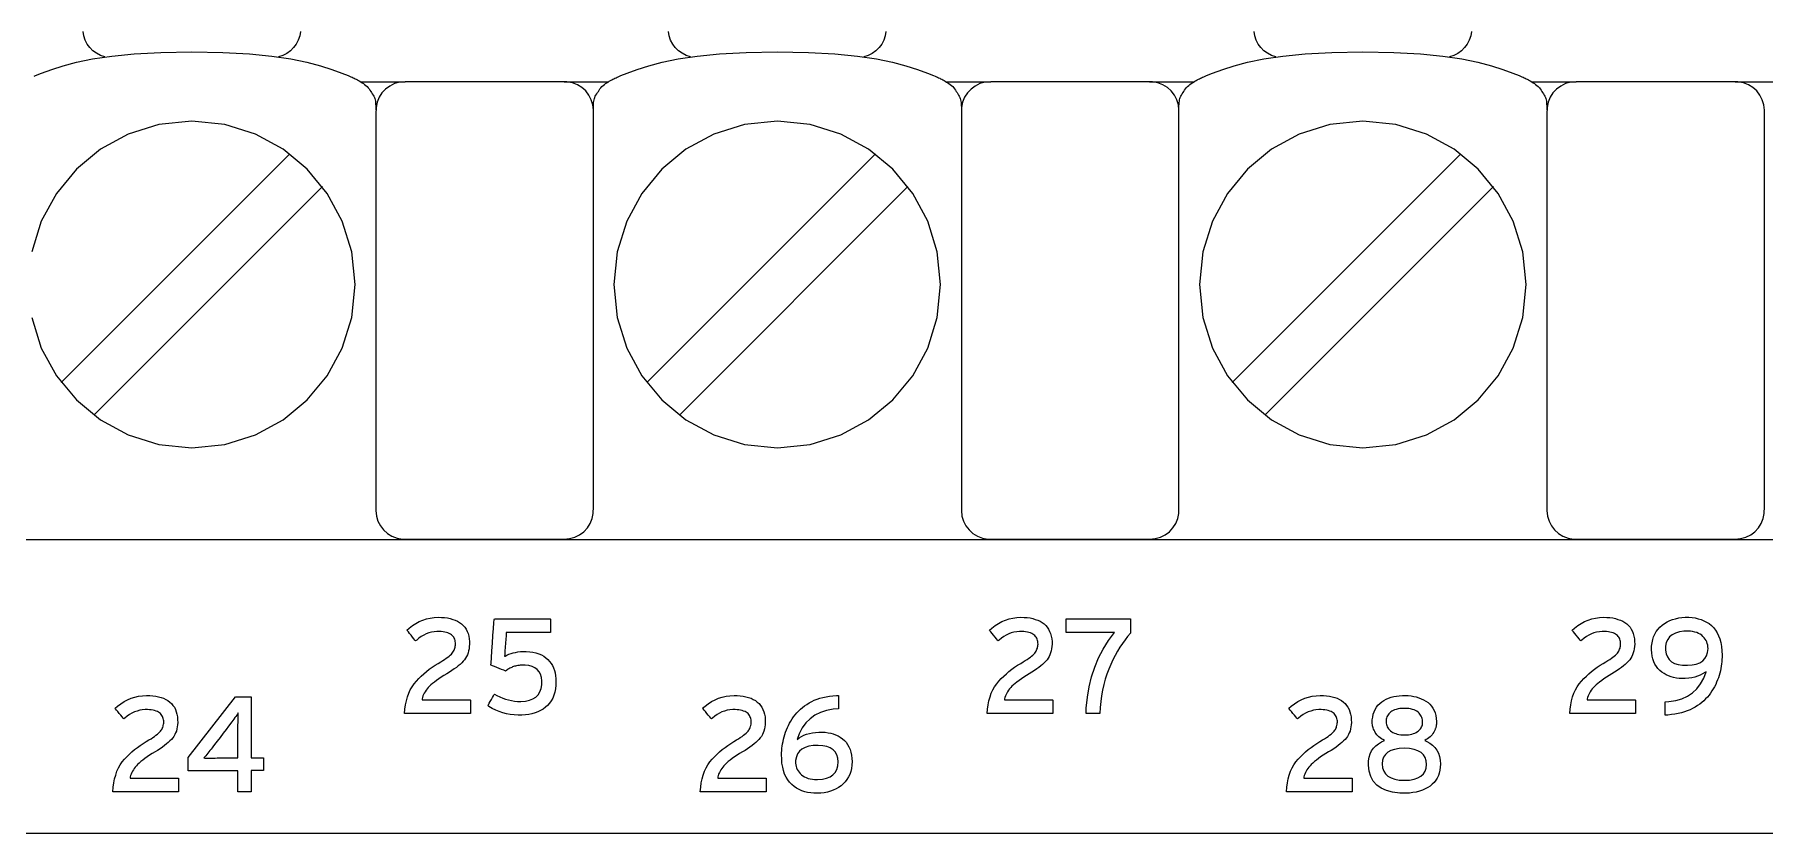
# Model space of a CAD drawing. Extents: x 1 to 47.7, y 0.2 to 35.
# Drawn here: x 34.31 to 36.083, y 13.33 to 14.148 of the extents above; entities that cross this region are included whole.
import ezdxf

# ---------------------------------------------------------------- set-up
doc = ezdxf.new("R2010")
doc.units = 0
doc.header["$MEASUREMENT"] = 0
doc.layers.add('8_0_____DWG', color=7, linetype='CONTINUOUS')

msp = doc.modelspace()

# ---------------------------------------------------------------- linework, layer by layer
at = {"layer": '8_0_____DWG'}
for points in [[(34.3819, 14.1254), (34.3775, 14.1269), (34.3734, 14.1291), (34.3697, 14.1317), (34.3665, 14.1349), (34.3638, 14.1386), (34.3617, 14.1426), (34.3603, 14.147), (34.3596, 14.1516)], [(34.5823, 14.1516), (34.5816, 14.1469), (34.5801, 14.1426), (34.578, 14.1385), (34.5753, 14.1349), (34.572, 14.1317), (34.5683, 14.129), (34.5642, 14.1269), (34.5597, 14.1254)], [(34.9819, 14.1254), (34.9775, 14.1269), (34.9734, 14.1291), (34.9697, 14.1317), (34.9665, 14.1349), (34.9638, 14.1386), (34.9617, 14.1426), (34.9603, 14.147), (34.9596, 14.1516)], [(35.1823, 14.1516), (35.1816, 14.1469), (35.1801, 14.1426), (35.178, 14.1385), (35.1753, 14.1349), (35.1721, 14.1317), (35.1683, 14.129), (35.1642, 14.1269), (35.1597, 14.1254)], [(35.5819, 14.1254), (35.5775, 14.1269), (35.5734, 14.1291), (35.5697, 14.1317), (35.5665, 14.1349), (35.5638, 14.1386), (35.5618, 14.1426), (35.5603, 14.147), (35.5596, 14.1516)], [(35.7823, 14.1516), (35.7816, 14.1469), (35.7801, 14.1426), (35.778, 14.1385), (35.7753, 14.1349), (35.7721, 14.1317), (35.7683, 14.129), (35.7642, 14.1269), (35.7597, 14.1254)], [(34.3093, 14.1057), (34.3108, 14.1063), (34.3171, 14.1088), (34.3274, 14.1126), (34.3392, 14.1164), (34.353, 14.1201), (34.3694, 14.1234), (34.3889, 14.1263), (34.4119, 14.1286), (34.4391, 14.13), (34.471, 14.1306), (34.5029, 14.13), (34.5301, 14.1286), (34.5531, 14.1263), (34.5726, 14.1234), (34.589, 14.1201), (34.6028, 14.1164), (34.6146, 14.1126), (34.6248, 14.1088), (34.6312, 14.1063), (34.6327, 14.1057), (34.634, 14.1051), (34.6352, 14.1046), (34.6363, 14.1041), (34.6374, 14.1036), (34.6384, 14.103), (34.6395, 14.1025), (34.6407, 14.1019), (34.6419, 14.1012), (34.6431, 14.1005), (34.6444, 14.0997), (34.6456, 14.0989), (34.6468, 14.0981), (34.6481, 14.0971), (34.6494, 14.0961), (34.6507, 14.0951), (34.6519, 14.0939), (34.6527, 14.0927), (34.6535, 14.0914), (34.6544, 14.0901), (34.6552, 14.0889), (34.656, 14.0876), (34.6568, 14.0863), (34.6575, 14.0851), (34.6581, 14.0838), (34.6585, 14.0827), (34.6588, 14.0815), (34.6591, 14.0801), (34.6593, 14.0786), (34.6594, 14.077), (34.6595, 14.0754), (34.6596, 14.0738), (34.6597, 14.0723), (34.6597, 14.0708)], [(34.8825, 14.0708), (34.8825, 14.0723), (34.8826, 14.0738), (34.8826, 14.0754), (34.8827, 14.077), (34.8828, 14.0786), (34.883, 14.0801), (34.8832, 14.0815), (34.8835, 14.0827), (34.8839, 14.0838), (34.8845, 14.0851), (34.8852, 14.0863), (34.886, 14.0876), (34.8868, 14.0889), (34.8876, 14.0901), (34.8884, 14.0914), (34.8893, 14.0927), (34.8901, 14.0939), (34.8913, 14.0951), (34.8926, 14.0961), (34.8939, 14.0971), (34.8951, 14.0981), (34.8964, 14.0989), (34.8976, 14.0997), (34.8988, 14.1005), (34.9001, 14.1012), (34.9013, 14.1019), (34.9025, 14.1025), (34.9036, 14.103), (34.9046, 14.1036), (34.9057, 14.1041), (34.9068, 14.1046), (34.908, 14.1051), (34.9093, 14.1057), (34.9108, 14.1063), (34.9171, 14.1088), (34.9274, 14.1126), (34.9392, 14.1164), (34.953, 14.1201), (34.9694, 14.1234), (34.9889, 14.1263), (35.0119, 14.1286), (35.0391, 14.13), (35.071, 14.1306), (35.1029, 14.13), (35.1301, 14.1286), (35.1531, 14.1263), (35.1726, 14.1234), (35.189, 14.1201), (35.2028, 14.1164), (35.2146, 14.1126), (35.2248, 14.1088), (35.2312, 14.1063), (35.2327, 14.1057), (35.234, 14.1051), (35.2352, 14.1046), (35.2363, 14.1041), (35.2374, 14.1036), (35.2384, 14.103), (35.2395, 14.1025), (35.2407, 14.1019), (35.2419, 14.1012), (35.2431, 14.1005), (35.2444, 14.0997), (35.2456, 14.0989), (35.2468, 14.0981), (35.2481, 14.0971), (35.2494, 14.0961), (35.2507, 14.0951), (35.2519, 14.0939), (35.2527, 14.0927), (35.2535, 14.0914), (35.2544, 14.0901), (35.2552, 14.0889), (35.256, 14.0876), (35.2568, 14.0863), (35.2575, 14.0851), (35.2581, 14.0838), (35.2585, 14.0827), (35.2588, 14.0815), (35.2591, 14.0801), (35.2593, 14.0786), (35.2594, 14.077), (35.2595, 14.0754), (35.2596, 14.0738), (35.2597, 14.0723), (35.2597, 14.0708)], [(35.4825, 14.0708), (35.4825, 14.0723), (35.4826, 14.0738), (35.4826, 14.0754), (35.4827, 14.077), (35.4828, 14.0786), (35.483, 14.0801), (35.4832, 14.0815), (35.4835, 14.0827), (35.4839, 14.0838), (35.4845, 14.0851), (35.4852, 14.0863), (35.486, 14.0876), (35.4868, 14.0889), (35.4876, 14.0901), (35.4884, 14.0914), (35.4893, 14.0927), (35.4901, 14.0939), (35.4913, 14.0951), (35.4926, 14.0961), (35.4939, 14.0971), (35.4951, 14.0981), (35.4964, 14.0989), (35.4976, 14.0997), (35.4988, 14.1005), (35.5001, 14.1012), (35.5013, 14.1019), (35.5025, 14.1025), (35.5036, 14.103), (35.5046, 14.1036), (35.5057, 14.1041), (35.5068, 14.1046), (35.508, 14.1051), (35.5093, 14.1057), (35.5108, 14.1063), (35.5171, 14.1088), (35.5274, 14.1126), (35.5392, 14.1164), (35.553, 14.1201), (35.5694, 14.1234), (35.5889, 14.1263), (35.6119, 14.1286), (35.6391, 14.13), (35.671, 14.1306), (35.7029, 14.13), (35.7301, 14.1286), (35.7531, 14.1263), (35.7726, 14.1234), (35.789, 14.1201), (35.8028, 14.1164), (35.8146, 14.1126), (35.8248, 14.1088), (35.8312, 14.1063), (35.8327, 14.1057), (35.834, 14.1051), (35.8352, 14.1046), (35.8363, 14.1041), (35.8374, 14.1036), (35.8384, 14.103), (35.8395, 14.1025), (35.8407, 14.1019), (35.8419, 14.1012), (35.8431, 14.1005), (35.8444, 14.0997), (35.8456, 14.0989), (35.8469, 14.0981), (35.8481, 14.0971), (35.8494, 14.0961), (35.8507, 14.0951), (35.8519, 14.0939), (35.8527, 14.0927), (35.8536, 14.0914), (35.8544, 14.0901), (35.8552, 14.0889), (35.856, 14.0876), (35.8568, 14.0863), (35.8575, 14.0851), (35.8581, 14.0838), (35.8585, 14.0827), (35.8588, 14.0815), (35.8591, 14.0801), (35.8593, 14.0786), (35.8594, 14.077), (35.8595, 14.0754), (35.8596, 14.0738), (35.8597, 14.0723), (35.8597, 14.0708)], [(34.6441, 14.1), (34.6897, 14.1)], [(34.8525, 14.1), (34.8981, 14.1)], [(35.2441, 14.1), (35.2897, 14.1)], [(35.4525, 14.1), (35.4981, 14.1)], [(35.8441, 14.1), (35.8897, 14.1)], [(36.0525, 14.1), (36.0981, 14.1)], [(34.307, 13.8584), (34.3168, 13.827), (34.3322, 13.7986), (34.3527, 13.7739), (34.3774, 13.7535), (34.4059, 13.7381), (34.4373, 13.7284), (34.4711, 13.725), (34.5048, 13.7284), (34.5362, 13.7381), (34.5646, 13.7535), (34.5893, 13.7739), (34.6098, 13.7986), (34.6252, 13.827), (34.6349, 13.8584), (34.6383, 13.8921), (34.6349, 13.9258), (34.6252, 13.9572), (34.6098, 13.9856), (34.5893, 14.0104), (34.5646, 14.0309), (34.5362, 14.0463), (34.5048, 14.0561), (34.4711, 14.0595), (34.4373, 14.0561), (34.4059, 14.0463), (34.3774, 14.0309), (34.3527, 14.0104), (34.3322, 13.9856), (34.3168, 13.9572), (34.307, 13.9258)], [(34.3372, 13.7918), (34.5715, 14.0261)], [(34.9372, 13.7918), (35.1715, 14.0261)], [(35.5372, 13.7918), (35.7715, 14.0261)], [(34.3706, 13.7584), (34.6049, 13.9927)], [(34.9706, 13.7584), (35.2049, 13.9927)], [(35.5706, 13.7584), (35.8049, 13.9927)], [(34.2007, 13.6311), (34.4885, 13.6311), (34.7798, 13.6311), (35.0711, 13.6311), (35.3589, 13.6311), (35.5003, 13.6311), (35.6395, 13.6311), (35.776, 13.6311), (35.9094, 13.6311), (36.0393, 13.6311), (36.1651, 13.6311)], [(34.5319, 13.3943), (34.5319, 13.3724), (34.5182, 13.3724), (34.5182, 13.3938), (34.4673, 13.3938), (34.4673, 13.4077), (34.5158, 13.4696), (34.5319, 13.4696), (34.5319, 13.4071), (34.5444, 13.4071), (34.5444, 13.3943), (34.5319, 13.3943)], [(36.1508, 13.3298), (36.0627, 13.3298), (35.9724, 13.3298), (35.8798, 13.3298), (35.785, 13.3298), (35.6881, 13.3298), (35.5892, 13.3298), (35.4883, 13.3298), (35.3855, 13.3298), (35.2808, 13.3298), (35.1744, 13.3298), (35.0662, 13.3298), (34.9564, 13.3298), (34.845, 13.3298), (34.732, 13.3298), (34.6176, 13.3298), (34.5018, 13.3298), (34.3847, 13.3298), (34.2662, 13.3298)]]:
    msp.add_lwpolyline(points, dxfattribs=at)
for points in [[(34.8825, 14.0708), (34.882, 14.0763), (34.8804, 14.0815), (34.878, 14.0863), (34.8747, 14.0905), (34.8707, 14.0941), (34.8661, 14.0969), (34.861, 14.0989), (34.8554, 14.0999), (34.8509, 14.1), (34.8391, 14.1), (34.8186, 14.1), (34.7924, 14.1), (34.7639, 14.1), (34.7362, 14.1), (34.7125, 14.1), (34.6959, 14.1), (34.6897, 14.1), (34.684, 14.0995), (34.6786, 14.098), (34.6738, 14.0956), (34.6694, 14.0924), (34.6658, 14.0885), (34.6629, 14.084), (34.6609, 14.079), (34.6598, 14.0736), (34.6597, 14.0667), (34.6597, 14.037), (34.6597, 13.9852), (34.6597, 13.9194), (34.6597, 13.8476), (34.6597, 13.7778), (34.6597, 13.718), (34.6597, 13.6762), (34.6597, 13.6605), (34.6602, 13.6549), (34.6618, 13.6497), (34.6642, 13.645), (34.6675, 13.6408), (34.6715, 13.6372), (34.6761, 13.6344), (34.6813, 13.6324), (34.6868, 13.6314), (34.6913, 13.6313), (34.7031, 13.6313), (34.7237, 13.6313), (34.7498, 13.6313), (34.7783, 13.6313), (34.806, 13.6313), (34.8297, 13.6313), (34.8463, 13.6313), (34.8525, 13.6313), (34.8582, 13.6318), (34.8636, 13.6333), (34.8684, 13.6357), (34.8728, 13.6389), (34.8764, 13.6428), (34.8793, 13.6473), (34.8813, 13.6523), (34.8824, 13.6577), (34.8825, 13.6646), (34.8825, 13.6943), (34.8825, 13.7461), (34.8825, 13.8119), (34.8825, 13.8837), (34.8825, 13.9535), (34.8825, 14.0133), (34.8825, 14.0551)], [(35.4825, 14.0708), (35.482, 14.0763), (35.4804, 14.0815), (35.478, 14.0863), (35.4747, 14.0905), (35.4707, 14.0941), (35.4661, 14.0969), (35.461, 14.0989), (35.4554, 14.0999), (35.4509, 14.1), (35.4391, 14.1), (35.4186, 14.1), (35.3924, 14.1), (35.3639, 14.1), (35.3362, 14.1), (35.3125, 14.1), (35.2959, 14.1), (35.2897, 14.1), (35.284, 14.0995), (35.2786, 14.098), (35.2738, 14.0956), (35.2695, 14.0924), (35.2658, 14.0885), (35.2629, 14.084), (35.2609, 14.079), (35.2598, 14.0736), (35.2597, 14.0667), (35.2597, 14.037), (35.2597, 13.9852), (35.2597, 13.9194), (35.2597, 13.8476), (35.2597, 13.7778), (35.2597, 13.718), (35.2597, 13.6762), (35.2597, 13.6605), (35.2602, 13.6549), (35.2618, 13.6497), (35.2642, 13.645), (35.2675, 13.6408), (35.2715, 13.6372), (35.2761, 13.6344), (35.2813, 13.6324), (35.2868, 13.6314), (35.2913, 13.6313), (35.3031, 13.6313), (35.3237, 13.6313), (35.3498, 13.6313), (35.3783, 13.6313), (35.406, 13.6313), (35.4297, 13.6313), (35.4463, 13.6313), (35.4525, 13.6313), (35.4582, 13.6318), (35.4636, 13.6333), (35.4685, 13.6357), (35.4728, 13.6389), (35.4764, 13.6428), (35.4793, 13.6473), (35.4813, 13.6523), (35.4824, 13.6577), (35.4825, 13.6646), (35.4825, 13.6943), (35.4825, 13.7461), (35.4825, 13.8119), (35.4825, 13.8837), (35.4825, 13.9535), (35.4825, 14.0133), (35.4825, 14.0551)], [(36.0825, 14.0708), (36.082, 14.0763), (36.0804, 14.0815), (36.078, 14.0863), (36.0747, 14.0905), (36.0707, 14.0941), (36.0661, 14.0969), (36.061, 14.0989), (36.0554, 14.0999), (36.0509, 14.1), (36.0391, 14.1), (36.0186, 14.1), (35.9924, 14.1), (35.9639, 14.1), (35.9362, 14.1), (35.9125, 14.1), (35.8959, 14.1), (35.8897, 14.1), (35.884, 14.0995), (35.8786, 14.098), (35.8738, 14.0956), (35.8695, 14.0924), (35.8658, 14.0885), (35.8629, 14.084), (35.8609, 14.079), (35.8598, 14.0736), (35.8597, 14.0667), (35.8597, 14.037), (35.8597, 13.9852), (35.8597, 13.9194), (35.8597, 13.8476), (35.8597, 13.7778), (35.8597, 13.718), (35.8597, 13.6762), (35.8597, 13.6605), (35.8602, 13.6549), (35.8618, 13.6497), (35.8643, 13.645), (35.8675, 13.6408), (35.8715, 13.6372), (35.8761, 13.6344), (35.8813, 13.6324), (35.8868, 13.6314), (35.8913, 13.6313), (35.9031, 13.6313), (35.9237, 13.6313), (35.9498, 13.6313), (35.9783, 13.6313), (36.006, 13.6313), (36.0297, 13.6313), (36.0463, 13.6313), (36.0525, 13.6313), (36.0582, 13.6318), (36.0636, 13.6333), (36.0685, 13.6357), (36.0728, 13.6389), (36.0764, 13.6428), (36.0793, 13.6473), (36.0813, 13.6523), (36.0824, 13.6577), (36.0825, 13.6646), (36.0825, 13.6943), (36.0825, 13.7461), (36.0825, 13.8119), (36.0825, 13.8837), (36.0825, 13.9535), (36.0825, 14.0133), (36.0825, 14.0551)], [(34.9036, 13.8921), (34.907, 13.8584), (34.9168, 13.827), (34.9322, 13.7986), (34.9527, 13.7739), (34.9774, 13.7535), (35.0059, 13.7381), (35.0373, 13.7284), (35.0711, 13.725), (35.1048, 13.7284), (35.1362, 13.7381), (35.1646, 13.7535), (35.1893, 13.7739), (35.2098, 13.7986), (35.2252, 13.827), (35.2349, 13.8584), (35.2383, 13.8921), (35.2349, 13.9258), (35.2252, 13.9572), (35.2098, 13.9856), (35.1893, 14.0104), (35.1646, 14.0309), (35.1362, 14.0463), (35.1048, 14.0561), (35.0711, 14.0595), (35.0373, 14.0561), (35.0059, 14.0463), (34.9774, 14.0309), (34.9527, 14.0104), (34.9322, 13.9856), (34.9168, 13.9572), (34.907, 13.9258)], [(35.5036, 13.8921), (35.507, 13.8584), (35.5168, 13.827), (35.5322, 13.7986), (35.5527, 13.7739), (35.5774, 13.7535), (35.6059, 13.7381), (35.6373, 13.7284), (35.6711, 13.725), (35.7048, 13.7284), (35.7362, 13.7381), (35.7646, 13.7535), (35.7893, 13.7739), (35.8098, 13.7986), (35.8252, 13.827), (35.8349, 13.8584), (35.8383, 13.8921), (35.8349, 13.9258), (35.8252, 13.9572), (35.8098, 13.9856), (35.7893, 14.0104), (35.7646, 14.0309), (35.7362, 14.0463), (35.7048, 14.0561), (35.6711, 14.0595), (35.6373, 14.0561), (35.6059, 14.0463), (35.5774, 14.0309), (35.5527, 14.0104), (35.5322, 13.9856), (35.5168, 13.9572), (35.507, 13.9258)], [(34.689, 13.4525), (34.6894, 13.4571), (34.69, 13.4615), (34.6909, 13.4657), (34.692, 13.4697), (34.6934, 13.4734), (34.6949, 13.4769), (34.6968, 13.4801), (34.6988, 13.4831), (34.7011, 13.4858), (34.7035, 13.4884), (34.7061, 13.4909), (34.7087, 13.4933), (34.7115, 13.4957), (34.7143, 13.4979), (34.7172, 13.5), (34.7203, 13.502), (34.7234, 13.504), (34.7262, 13.5056), (34.7282, 13.5068), (34.7301, 13.5081), (34.7318, 13.5092), (34.7333, 13.5104), (34.7347, 13.5115), (34.7359, 13.5125), (34.737, 13.5136), (34.7379, 13.5145), (34.7386, 13.5155), (34.7392, 13.5165), (34.7397, 13.5175), (34.7402, 13.5185), (34.7405, 13.5195), (34.7408, 13.5206), (34.741, 13.5216), (34.7412, 13.5227), (34.7412, 13.5238), (34.7412, 13.5251), (34.741, 13.5264), (34.7408, 13.5276), (34.7404, 13.5287), (34.74, 13.5298), (34.7394, 13.5308), (34.7387, 13.5317), (34.7379, 13.5325), (34.737, 13.5333), (34.736, 13.5341), (34.7348, 13.5347), (34.7334, 13.5353), (34.732, 13.5357), (34.7303, 13.5361), (34.7286, 13.5364), (34.7267, 13.5366), (34.7246, 13.5367), (34.7222, 13.5367), (34.7194, 13.5364), (34.7166, 13.5359), (34.7139, 13.5352), (34.7113, 13.5342), (34.7087, 13.533), (34.7062, 13.5315), (34.7038, 13.5298), (34.7015, 13.5279), (34.7003, 13.5271), (34.6997, 13.5279), (34.6986, 13.5293), (34.6972, 13.531), (34.6957, 13.5328), (34.6942, 13.5347), (34.6929, 13.5363), (34.6919, 13.5375), (34.6915, 13.538), (34.6939, 13.5402), (34.6972, 13.5428), (34.7006, 13.5449), (34.7041, 13.5468), (34.7078, 13.5483), (34.7115, 13.5495), (34.7154, 13.5504), (34.7195, 13.551), (34.7236, 13.5512), (34.7269, 13.5511), (34.7301, 13.5509), (34.733, 13.5505), (34.7359, 13.5499), (34.7385, 13.5491), (34.741, 13.5482), (34.7433, 13.5471), (34.7454, 13.5459), (34.7474, 13.5445), (34.7492, 13.5428), (34.7507, 13.541), (34.7521, 13.539), (34.7532, 13.5368), (34.7541, 13.5345), (34.7548, 13.532), (34.7553, 13.5292), (34.7555, 13.5264), (34.7556, 13.5236), (34.7554, 13.5212), (34.7552, 13.5189), (34.7547, 13.5168), (34.7542, 13.5147), (34.7535, 13.5128), (34.7526, 13.511), (34.7516, 13.5093), (34.7505, 13.5077), (34.7492, 13.5061), (34.7476, 13.5046), (34.746, 13.503), (34.7441, 13.5015), (34.7421, 13.4999), (34.7399, 13.4983), (34.7375, 13.4966), (34.735, 13.495), (34.7323, 13.4933), (34.7294, 13.4915), (34.7266, 13.4898), (34.7241, 13.4881), (34.7218, 13.4865), (34.7197, 13.4849), (34.7178, 13.4834), (34.7161, 13.4819), (34.7145, 13.4805), (34.7132, 13.4792), (34.7121, 13.4778), (34.711, 13.4764), (34.7101, 13.475), (34.7092, 13.4736), (34.7085, 13.4721), (34.7079, 13.4706), (34.7073, 13.4691), (34.7069, 13.4676), (34.7069, 13.4666), (34.7098, 13.4666), (34.7154, 13.4666), (34.7228, 13.4666), (34.7311, 13.4666), (34.7395, 13.4666), (34.7471, 13.4666), (34.7529, 13.4666), (34.7562, 13.4666), (34.7565, 13.4664), (34.7565, 13.4654), (34.7565, 13.4637), (34.7565, 13.4615), (34.7565, 13.4591), (34.7565, 13.4568), (34.7565, 13.4547), (34.7565, 13.4532), (34.7565, 13.4525), (34.755, 13.4525), (34.7493, 13.4525), (34.7405, 13.4525), (34.7298, 13.4525), (34.7183, 13.4525), (34.7073, 13.4525), (34.6979, 13.4525), (34.6914, 13.4525)], [(34.8442, 13.4855), (34.8441, 13.4816), (34.8436, 13.4779), (34.843, 13.4745), (34.842, 13.4713), (34.8408, 13.4684), (34.8393, 13.4657), (34.8376, 13.4632), (34.8356, 13.4609), (34.8334, 13.459), (34.831, 13.4572), (34.8284, 13.4556), (34.8256, 13.4543), (34.8227, 13.4532), (34.8195, 13.4523), (34.8163, 13.4516), (34.8128, 13.4512), (34.8092, 13.4509), (34.8053, 13.4509), (34.8013, 13.4512), (34.7974, 13.4517), (34.7936, 13.4524), (34.7898, 13.4534), (34.7861, 13.4546), (34.7825, 13.4561), (34.7789, 13.4578), (34.7754, 13.4598), (34.7744, 13.4607), (34.7749, 13.4616), (34.7758, 13.4632), (34.7769, 13.4651), (34.778, 13.4671), (34.7792, 13.4691), (34.7801, 13.4708), (34.7808, 13.472), (34.7811, 13.4725), (34.7837, 13.4711), (34.7867, 13.4697), (34.7896, 13.4685), (34.7926, 13.4674), (34.7956, 13.4666), (34.7987, 13.4659), (34.8017, 13.4654), (34.8048, 13.4651), (34.8081, 13.465), (34.8128, 13.4654), (34.8169, 13.4663), (34.8205, 13.4676), (34.8235, 13.4695), (34.8259, 13.4718), (34.8277, 13.4747), (34.829, 13.4781), (34.8297, 13.4819), (34.8298, 13.4861), (34.8293, 13.4897), (34.8284, 13.4928), (34.8269, 13.4955), (34.825, 13.4977), (34.8226, 13.4995), (34.8198, 13.5008), (34.8164, 13.5017), (34.8126, 13.5021), (34.81, 13.5022), (34.8087, 13.5021), (34.8075, 13.5021), (34.8063, 13.5019), (34.8051, 13.5018), (34.8039, 13.5016), (34.8028, 13.5013), (34.8018, 13.5011), (34.8007, 13.5008), (34.7997, 13.5004), (34.7988, 13.4999), (34.7978, 13.4995), (34.7969, 13.499), (34.796, 13.4985), (34.7951, 13.4979), (34.7942, 13.4973), (34.7934, 13.4967), (34.7925, 13.4961), (34.792, 13.4963), (34.7906, 13.4969), (34.7885, 13.4977), (34.786, 13.4987), (34.7835, 13.4998), (34.7811, 13.5007), (34.7791, 13.5015), (34.7778, 13.502), (34.7775, 13.5023), (34.7777, 13.5047), (34.778, 13.5098), (34.7785, 13.5167), (34.779, 13.5246), (34.7796, 13.5326), (34.7801, 13.5399), (34.7805, 13.5457), (34.7807, 13.5491), (34.7812, 13.5496), (34.7849, 13.5496), (34.7917, 13.5496), (34.8005, 13.5496), (34.8102, 13.5496), (34.8199, 13.5496), (34.8285, 13.5496), (34.835, 13.5496), (34.8383, 13.5496), (34.8386, 13.5494), (34.8386, 13.5483), (34.8386, 13.5466), (34.8386, 13.5444), (34.8386, 13.5421), (34.8386, 13.5398), (34.8386, 13.5378), (34.8386, 13.5364), (34.8386, 13.5358), (34.8373, 13.5358), (34.8332, 13.5358), (34.8271, 13.5358), (34.8198, 13.5358), (34.8121, 13.5358), (34.8048, 13.5358), (34.7987, 13.5358), (34.7946, 13.5358), (34.7933, 13.5358), (34.7933, 13.5347), (34.7931, 13.5322), (34.7928, 13.5287), (34.7925, 13.5246), (34.7922, 13.5205), (34.7919, 13.5166), (34.7917, 13.5135), (34.7915, 13.5115), (34.7921, 13.5115), (34.794, 13.5125), (34.796, 13.5134), (34.7981, 13.5141), (34.8003, 13.5148), (34.8027, 13.5153), (34.8052, 13.5157), (34.8078, 13.516), (34.8105, 13.5161), (34.8138, 13.5161), (34.8173, 13.5158), (34.8206, 13.5154), (34.8237, 13.5147), (34.8265, 13.5138), (34.8292, 13.5126), (34.8316, 13.5113), (34.8338, 13.5097), (34.8358, 13.508), (34.8376, 13.506), (34.8391, 13.5039), (34.8405, 13.5017), (34.8416, 13.4993), (34.8426, 13.4968), (34.8433, 13.4942), (34.8438, 13.4914), (34.8441, 13.4885)], [(35.2859, 13.4525), (35.2863, 13.4571), (35.287, 13.4615), (35.2879, 13.4657), (35.289, 13.4697), (35.2903, 13.4734), (35.2919, 13.4769), (35.2937, 13.4801), (35.2958, 13.4831), (35.298, 13.4858), (35.3005, 13.4884), (35.303, 13.4909), (35.3057, 13.4933), (35.3084, 13.4957), (35.3112, 13.4979), (35.3142, 13.5), (35.3172, 13.502), (35.3204, 13.504), (35.3231, 13.5056), (35.3251, 13.5068), (35.327, 13.5081), (35.3287, 13.5092), (35.3303, 13.5104), (35.3316, 13.5115), (35.3329, 13.5125), (35.3339, 13.5136), (35.3348, 13.5145), (35.3355, 13.5155), (35.3361, 13.5165), (35.3367, 13.5175), (35.3371, 13.5185), (35.3375, 13.5195), (35.3378, 13.5206), (35.338, 13.5216), (35.3381, 13.5227), (35.3382, 13.5238), (35.3381, 13.5251), (35.338, 13.5264), (35.3377, 13.5276), (35.3374, 13.5287), (35.3369, 13.5298), (35.3363, 13.5308), (35.3357, 13.5317), (35.3349, 13.5325), (35.334, 13.5333), (35.3329, 13.5341), (35.3317, 13.5347), (35.3304, 13.5353), (35.3289, 13.5357), (35.3273, 13.5361), (35.3255, 13.5364), (35.3236, 13.5366), (35.3215, 13.5367), (35.3191, 13.5367), (35.3163, 13.5364), (35.3135, 13.5359), (35.3108, 13.5352), (35.3082, 13.5342), (35.3056, 13.533), (35.3031, 13.5315), (35.3007, 13.5298), (35.2984, 13.5279), (35.2973, 13.5271), (35.2966, 13.5279), (35.2955, 13.5293), (35.2941, 13.531), (35.2926, 13.5328), (35.2911, 13.5347), (35.2898, 13.5363), (35.2888, 13.5375), (35.2884, 13.538), (35.2908, 13.5402), (35.2941, 13.5428), (35.2975, 13.5449), (35.3011, 13.5468), (35.3047, 13.5483), (35.3085, 13.5495), (35.3124, 13.5504), (35.3164, 13.551), (35.3205, 13.5512), (35.3239, 13.5511), (35.327, 13.5509), (35.33, 13.5505), (35.3328, 13.5499), (35.3354, 13.5491), (35.3379, 13.5482), (35.3402, 13.5471), (35.3424, 13.5459), (35.3443, 13.5445), (35.3461, 13.5428), (35.3477, 13.541), (35.349, 13.539), (35.3501, 13.5368), (35.3511, 13.5345), (35.3517, 13.532), (35.3522, 13.5292), (35.3525, 13.5264), (35.3525, 13.5236), (35.3524, 13.5212), (35.3521, 13.5189), (35.3517, 13.5168), (35.3511, 13.5147), (35.3504, 13.5128), (35.3495, 13.511), (35.3486, 13.5093), (35.3474, 13.5077), (35.3461, 13.5061), (35.3446, 13.5046), (35.3429, 13.503), (35.341, 13.5015), (35.339, 13.4999), (35.3368, 13.4983), (35.3344, 13.4966), (35.3319, 13.495), (35.3292, 13.4933), (35.3263, 13.4915), (35.3236, 13.4898), (35.3211, 13.4881), (35.3187, 13.4865), (35.3166, 13.4849), (35.3147, 13.4834), (35.313, 13.4819), (35.3115, 13.4805), (35.3102, 13.4792), (35.309, 13.4778), (35.308, 13.4764), (35.307, 13.475), (35.3062, 13.4736), (35.3054, 13.4721), (35.3048, 13.4706), (35.3043, 13.4691), (35.3038, 13.4676), (35.3038, 13.4666), (35.3067, 13.4666), (35.3123, 13.4666), (35.3197, 13.4666), (35.3281, 13.4666), (35.3365, 13.4666), (35.344, 13.4666), (35.3499, 13.4666), (35.3531, 13.4666), (35.3535, 13.4664), (35.3535, 13.4654), (35.3535, 13.4637), (35.3535, 13.4615), (35.3535, 13.4591), (35.3535, 13.4568), (35.3535, 13.4547), (35.3535, 13.4532), (35.3535, 13.4525), (35.352, 13.4525), (35.3463, 13.4525), (35.3375, 13.4525), (35.3267, 13.4525), (35.3152, 13.4525), (35.3042, 13.4525), (35.2949, 13.4525), (35.2884, 13.4525)], [(35.4329, 13.5349), (35.43, 13.5316), (35.4273, 13.5281), (35.4246, 13.5244), (35.422, 13.5205), (35.4196, 13.5164), (35.4172, 13.5121), (35.4149, 13.5076), (35.4127, 13.503), (35.4106, 13.4981), (35.4087, 13.493), (35.4071, 13.4877), (35.4056, 13.4823), (35.4044, 13.4767), (35.4033, 13.4709), (35.4025, 13.4649), (35.4019, 13.4588), (35.4016, 13.4525), (35.401, 13.4525), (35.3996, 13.4525), (35.3975, 13.4525), (35.3951, 13.4525), (35.3926, 13.4525), (35.3903, 13.4525), (35.3885, 13.4525), (35.3875, 13.4525), (35.3876, 13.4582), (35.3888, 13.4693), (35.3906, 13.48), (35.3931, 13.4903), (35.3964, 13.5002), (35.4003, 13.5096), (35.405, 13.5187), (35.4104, 13.5273), (35.4165, 13.5355), (35.4146, 13.5355), (35.4096, 13.5355), (35.4024, 13.5355), (35.394, 13.5355), (35.3854, 13.5355), (35.3774, 13.5355), (35.3712, 13.5355), (35.3676, 13.5355), (35.3671, 13.5357), (35.3671, 13.5367), (35.3671, 13.5385), (35.3671, 13.5408), (35.3671, 13.5432), (35.3671, 13.5456), (35.3671, 13.5477), (35.3671, 13.5491), (35.3671, 13.5496), (35.3697, 13.5496), (35.3764, 13.5496), (35.3859, 13.5496), (35.3971, 13.5496), (35.4086, 13.5496), (35.4192, 13.5496), (35.4275, 13.5496), (35.4323, 13.5496), (35.4329, 13.5495), (35.4329, 13.5484), (35.4329, 13.5466), (35.4329, 13.5442), (35.4329, 13.5416), (35.4329, 13.5391), (35.4329, 13.537), (35.4329, 13.5355)], [(35.883, 13.4525), (35.8834, 13.4571), (35.8841, 13.4615), (35.8849, 13.4657), (35.886, 13.4697), (35.8874, 13.4734), (35.889, 13.4769), (35.8908, 13.4801), (35.8928, 13.4831), (35.8951, 13.4858), (35.8975, 13.4884), (35.9001, 13.4909), (35.9027, 13.4933), (35.9055, 13.4957), (35.9083, 13.4979), (35.9112, 13.5), (35.9143, 13.502), (35.9174, 13.504), (35.9202, 13.5056), (35.9222, 13.5068), (35.9241, 13.5081), (35.9258, 13.5092), (35.9273, 13.5104), (35.9287, 13.5115), (35.9299, 13.5125), (35.931, 13.5136), (35.9319, 13.5145), (35.9326, 13.5155), (35.9332, 13.5165), (35.9337, 13.5175), (35.9342, 13.5185), (35.9346, 13.5195), (35.9348, 13.5206), (35.9351, 13.5216), (35.9352, 13.5227), (35.9352, 13.5238), (35.9352, 13.5251), (35.935, 13.5264), (35.9348, 13.5276), (35.9344, 13.5287), (35.934, 13.5298), (35.9334, 13.5308), (35.9327, 13.5317), (35.9319, 13.5325), (35.9311, 13.5333), (35.93, 13.5341), (35.9288, 13.5347), (35.9275, 13.5353), (35.926, 13.5357), (35.9243, 13.5361), (35.9226, 13.5364), (35.9207, 13.5366), (35.9186, 13.5367), (35.9162, 13.5367), (35.9134, 13.5364), (35.9106, 13.5359), (35.9079, 13.5352), (35.9053, 13.5342), (35.9027, 13.533), (35.9002, 13.5315), (35.8978, 13.5298), (35.8955, 13.5279), (35.8943, 13.5271), (35.8937, 13.5279), (35.8926, 13.5293), (35.8912, 13.531), (35.8897, 13.5328), (35.8882, 13.5347), (35.8869, 13.5363), (35.8859, 13.5375), (35.8855, 13.538), (35.8879, 13.5402), (35.8912, 13.5428), (35.8946, 13.5449), (35.8981, 13.5468), (35.9018, 13.5483), (35.9056, 13.5495), (35.9095, 13.5504), (35.9135, 13.551), (35.9176, 13.5512), (35.9209, 13.5511), (35.9241, 13.5509), (35.9271, 13.5505), (35.9299, 13.5499), (35.9325, 13.5491), (35.935, 13.5482), (35.9373, 13.5471), (35.9394, 13.5459), (35.9414, 13.5445), (35.9432, 13.5428), (35.9448, 13.541), (35.9461, 13.539), (35.9472, 13.5368), (35.9481, 13.5345), (35.9488, 13.532), (35.9493, 13.5292), (35.9495, 13.5264), (35.9496, 13.5236), (35.9494, 13.5212), (35.9492, 13.5189), (35.9487, 13.5168), (35.9482, 13.5147), (35.9475, 13.5128), (35.9466, 13.511), (35.9456, 13.5093), (35.9445, 13.5077), (35.9432, 13.5061), (35.9416, 13.5046), (35.94, 13.503), (35.9381, 13.5015), (35.9361, 13.4999), (35.9339, 13.4983), (35.9315, 13.4966), (35.929, 13.495), (35.9263, 13.4933), (35.9234, 13.4915), (35.9207, 13.4898), (35.9181, 13.4881), (35.9158, 13.4865), (35.9137, 13.4849), (35.9118, 13.4834), (35.9101, 13.4819), (35.9086, 13.4805), (35.9073, 13.4792), (35.9061, 13.4778), (35.905, 13.4764), (35.9041, 13.475), (35.9032, 13.4736), (35.9025, 13.4721), (35.9019, 13.4706), (35.9013, 13.4691), (35.9009, 13.4676), (35.9009, 13.4666), (35.9038, 13.4666), (35.9094, 13.4666), (35.9168, 13.4666), (35.9251, 13.4666), (35.9335, 13.4666), (35.9411, 13.4666), (35.9469, 13.4666), (35.9502, 13.4666), (35.9505, 13.4664), (35.9505, 13.4654), (35.9505, 13.4637), (35.9505, 13.4615), (35.9505, 13.4591), (35.9505, 13.4568), (35.9505, 13.4547), (35.9505, 13.4532), (35.9505, 13.4525), (35.9491, 13.4525), (35.9434, 13.4525), (35.9345, 13.4525), (35.9238, 13.4525), (35.9123, 13.4525), (35.9013, 13.4525), (35.8919, 13.4525), (35.8854, 13.4525)], [(36.0391, 13.5125), (36.0391, 13.5102), (36.039, 13.508), (36.0388, 13.5057), (36.0385, 13.5034), (36.0382, 13.5011), (36.0378, 13.4988), (36.0374, 13.4965), (36.0368, 13.4941), (36.0362, 13.4917), (36.0355, 13.4893), (36.0346, 13.487), (36.0336, 13.4847), (36.0326, 13.4824), (36.0314, 13.4801), (36.0301, 13.4779), (36.0288, 13.4757), (36.0273, 13.4736), (36.0258, 13.4715), (36.0241, 13.4694), (36.0223, 13.4675), (36.0204, 13.4657), (36.0184, 13.464), (36.0162, 13.4623), (36.014, 13.4607), (36.0116, 13.4593), (36.009, 13.4579), (36.0064, 13.4565), (36.0035, 13.4554), (36.0006, 13.4543), (35.9975, 13.4534), (35.9942, 13.4526), (35.9908, 13.452), (35.9873, 13.4515), (35.9837, 13.4511), (35.9807, 13.4509), (35.9807, 13.4517), (35.9807, 13.4531), (35.9807, 13.4552), (35.9807, 13.4575), (35.9807, 13.4598), (35.9807, 13.4619), (35.9807, 13.4636), (35.9807, 13.4645), (35.9847, 13.4649), (35.9917, 13.466), (35.998, 13.4678), (36.0037, 13.4705), (36.0088, 13.4739), (36.0132, 13.478), (36.0171, 13.483), (36.0203, 13.4887), (36.0229, 13.4952), (36.0215, 13.4947), (36.0192, 13.4932), (36.0167, 13.4919), (36.0141, 13.4908), (36.0112, 13.4899), (36.0082, 13.4892), (36.005, 13.4887), (36.0015, 13.4885), (35.998, 13.4884), (35.9951, 13.4885), (35.9923, 13.4889), (35.9895, 13.4894), (35.9869, 13.4901), (35.9844, 13.4911), (35.982, 13.4922), (35.9797, 13.4935), (35.9774, 13.495), (35.9753, 13.4968), (35.9734, 13.4987), (35.9718, 13.5008), (35.9704, 13.5032), (35.9692, 13.5057), (35.9683, 13.5085), (35.9676, 13.5115), (35.9671, 13.5147), (35.9669, 13.518), (35.967, 13.5216), (35.9674, 13.5251), (35.9681, 13.5283), (35.969, 13.5313), (35.9702, 13.5341), (35.9717, 13.5367), (35.9735, 13.539), (35.9755, 13.5412), (35.9779, 13.5431), (35.9803, 13.5449), (35.9829, 13.5465), (35.9856, 13.5478), (35.9885, 13.5489), (35.9915, 13.5498), (35.9947, 13.5505), (35.998, 13.5509), (36.0015, 13.5512), (36.0051, 13.5512), (36.0085, 13.551), (36.0117, 13.5505), (36.0148, 13.5498), (36.0178, 13.5489), (36.0206, 13.5477), (36.0233, 13.5463), (36.0258, 13.5447), (36.0282, 13.5428), (36.0304, 13.5406), (36.0324, 13.5382), (36.0341, 13.5354), (36.0356, 13.5323), (36.0368, 13.529), (36.0378, 13.5253), (36.0385, 13.5213), (36.0389, 13.517)], [(36.0248, 13.5193), (36.0247, 13.521), (36.0244, 13.5228), (36.024, 13.5244), (36.0235, 13.526), (36.0228, 13.5275), (36.0219, 13.5289), (36.0208, 13.5303), (36.0196, 13.5315), (36.0183, 13.5328), (36.0167, 13.5338), (36.0151, 13.5347), (36.0132, 13.5355), (36.0112, 13.5361), (36.009, 13.5366), (36.0067, 13.5369), (36.0042, 13.5371), (36.0001, 13.537), (35.9955, 13.5363), (35.9915, 13.5351), (35.9881, 13.5334), (35.9854, 13.5313), (35.9834, 13.5285), (35.982, 13.5253), (35.9813, 13.5216), (35.9812, 13.5175), (35.9818, 13.5138), (35.9831, 13.5106), (35.9849, 13.5079), (35.9874, 13.5057), (35.9905, 13.504), (35.9943, 13.5029), (35.9986, 13.5022), (36.0036, 13.5021), (36.0085, 13.5025), (36.0127, 13.5033), (36.0163, 13.5047), (36.0193, 13.5066), (36.0216, 13.509), (36.0233, 13.5119), (36.0243, 13.5153)], [(34.39, 13.3724), (34.3904, 13.3771), (34.391, 13.3815), (34.3919, 13.3857), (34.393, 13.3896), (34.3943, 13.3934), (34.3959, 13.3968), (34.3977, 13.4001), (34.3998, 13.403), (34.4021, 13.4058), (34.4045, 13.4084), (34.4071, 13.4109), (34.4097, 13.4133), (34.4124, 13.4156), (34.4153, 13.4178), (34.4182, 13.42), (34.4213, 13.422), (34.4244, 13.4239), (34.4271, 13.4255), (34.4292, 13.4268), (34.431, 13.428), (34.4327, 13.4292), (34.4343, 13.4303), (34.4357, 13.4314), (34.4369, 13.4325), (34.438, 13.4335), (34.4389, 13.4345), (34.4396, 13.4355), (34.4402, 13.4364), (34.4407, 13.4374), (34.4412, 13.4384), (34.4415, 13.4395), (34.4418, 13.4405), (34.442, 13.4416), (34.4422, 13.4427), (34.4422, 13.4438), (34.4422, 13.4451), (34.442, 13.4463), (34.4418, 13.4475), (34.4414, 13.4487), (34.4409, 13.4497), (34.4404, 13.4507), (34.4397, 13.4516), (34.4389, 13.4525), (34.438, 13.4533), (34.437, 13.454), (34.4358, 13.4547), (34.4344, 13.4552), (34.4329, 13.4557), (34.4313, 13.4561), (34.4295, 13.4563), (34.4276, 13.4565), (34.4256, 13.4566), (34.4232, 13.4566), (34.4203, 13.4564), (34.4176, 13.4559), (34.4149, 13.4551), (34.4122, 13.4542), (34.4097, 13.4529), (34.4072, 13.4515), (34.4048, 13.4498), (34.4024, 13.4479), (34.4013, 13.4471), (34.4007, 13.4479), (34.3996, 13.4492), (34.3982, 13.4509), (34.3967, 13.4528), (34.3952, 13.4546), (34.3939, 13.4562), (34.3929, 13.4574), (34.3924, 13.458), (34.3949, 13.4602), (34.3982, 13.4627), (34.4016, 13.4649), (34.4051, 13.4668), (34.4088, 13.4683), (34.4125, 13.4695), (34.4164, 13.4704), (34.4204, 13.4709), (34.4246, 13.4712), (34.4279, 13.4711), (34.431, 13.4708), (34.434, 13.4704), (34.4368, 13.4698), (34.4395, 13.4691), (34.442, 13.4682), (34.4443, 13.4671), (34.4464, 13.4659), (34.4484, 13.4644), (34.4502, 13.4628), (34.4517, 13.461), (34.4531, 13.459), (34.4542, 13.4568), (34.4551, 13.4544), (34.4558, 13.4519), (34.4563, 13.4492), (34.4565, 13.4463), (34.4566, 13.4435), (34.4564, 13.4412), (34.4561, 13.4389), (34.4557, 13.4368), (34.4552, 13.4347), (34.4544, 13.4328), (34.4536, 13.431), (34.4526, 13.4292), (34.4515, 13.4276), (34.4501, 13.4261), (34.4486, 13.4246), (34.4469, 13.423), (34.4451, 13.4214), (34.4431, 13.4198), (34.4409, 13.4182), (34.4385, 13.4166), (34.436, 13.4149), (34.4333, 13.4133), (34.4303, 13.4115), (34.4276, 13.4098), (34.4251, 13.4081), (34.4228, 13.4064), (34.4207, 13.4049), (34.4187, 13.4034), (34.417, 13.4019), (34.4155, 13.4005), (34.4142, 13.3991), (34.4131, 13.3978), (34.412, 13.3964), (34.4111, 13.395), (34.4102, 13.3935), (34.4095, 13.3921), (34.4088, 13.3906), (34.4083, 13.3891), (34.4079, 13.3876), (34.4079, 13.3865), (34.4108, 13.3865), (34.4164, 13.3865), (34.4238, 13.3865), (34.4321, 13.3865), (34.4405, 13.3865), (34.4481, 13.3865), (34.4539, 13.3865), (34.4571, 13.3865), (34.4575, 13.3864), (34.4575, 13.3854), (34.4575, 13.3836), (34.4575, 13.3815), (34.4575, 13.3791), (34.4575, 13.3767), (34.4575, 13.3747), (34.4575, 13.3732), (34.4575, 13.3725), (34.456, 13.3724), (34.4503, 13.3724), (34.4415, 13.3724), (34.4308, 13.3724), (34.4193, 13.3724), (34.4083, 13.3724), (34.3989, 13.3724), (34.3924, 13.3724)], [(34.9921, 13.3724), (34.9925, 13.3771), (34.9931, 13.3815), (34.994, 13.3857), (34.9951, 13.3896), (34.9964, 13.3934), (34.998, 13.3968), (34.9998, 13.4001), (35.0019, 13.403), (35.0042, 13.4058), (35.0066, 13.4084), (35.0092, 13.4109), (35.0118, 13.4133), (35.0145, 13.4156), (35.0174, 13.4178), (35.0203, 13.42), (35.0234, 13.422), (35.0265, 13.4239), (35.0292, 13.4255), (35.0313, 13.4268), (35.0331, 13.428), (35.0349, 13.4292), (35.0364, 13.4303), (35.0378, 13.4314), (35.039, 13.4325), (35.0401, 13.4335), (35.041, 13.4345), (35.0417, 13.4355), (35.0423, 13.4364), (35.0428, 13.4374), (35.0433, 13.4384), (35.0436, 13.4395), (35.0439, 13.4405), (35.0441, 13.4416), (35.0442, 13.4427), (35.0443, 13.4438), (35.0443, 13.4451), (35.0441, 13.4463), (35.0439, 13.4475), (35.0435, 13.4487), (35.043, 13.4497), (35.0425, 13.4507), (35.0418, 13.4516), (35.041, 13.4525), (35.0401, 13.4533), (35.0391, 13.454), (35.0379, 13.4547), (35.0365, 13.4552), (35.035, 13.4557), (35.0334, 13.4561), (35.0316, 13.4563), (35.0297, 13.4565), (35.0277, 13.4566), (35.0253, 13.4566), (35.0224, 13.4564), (35.0197, 13.4559), (35.017, 13.4551), (35.0143, 13.4542), (35.0118, 13.4529), (35.0093, 13.4515), (35.0069, 13.4498), (35.0045, 13.4479), (35.0034, 13.4471), (35.0028, 13.4479), (35.0017, 13.4492), (35.0003, 13.4509), (34.9988, 13.4528), (34.9973, 13.4546), (34.996, 13.4562), (34.995, 13.4574), (34.9945, 13.458), (34.997, 13.4602), (35.0003, 13.4627), (35.0037, 13.4649), (35.0072, 13.4668), (35.0109, 13.4683), (35.0146, 13.4695), (35.0185, 13.4704), (35.0225, 13.4709), (35.0267, 13.4712), (35.03, 13.4711), (35.0331, 13.4708), (35.0361, 13.4704), (35.0389, 13.4698), (35.0416, 13.4691), (35.0441, 13.4682), (35.0464, 13.4671), (35.0485, 13.4659), (35.0505, 13.4644), (35.0523, 13.4628), (35.0538, 13.461), (35.0552, 13.459), (35.0563, 13.4568), (35.0572, 13.4544), (35.0579, 13.4519), (35.0584, 13.4492), (35.0586, 13.4463), (35.0587, 13.4435), (35.0585, 13.4412), (35.0582, 13.4389), (35.0578, 13.4368), (35.0573, 13.4347), (35.0565, 13.4328), (35.0557, 13.431), (35.0547, 13.4292), (35.0536, 13.4276), (35.0522, 13.4261), (35.0507, 13.4246), (35.049, 13.423), (35.0472, 13.4214), (35.0452, 13.4198), (35.043, 13.4182), (35.0406, 13.4166), (35.0381, 13.4149), (35.0353, 13.4133), (35.0324, 13.4115), (35.0297, 13.4098), (35.0272, 13.4081), (35.0249, 13.4064), (35.0228, 13.4049), (35.0208, 13.4034), (35.0191, 13.4019), (35.0176, 13.4005), (35.0163, 13.3991), (35.0152, 13.3978), (35.0141, 13.3964), (35.0132, 13.395), (35.0123, 13.3935), (35.0116, 13.3921), (35.0109, 13.3906), (35.0104, 13.3891), (35.01, 13.3876), (35.01, 13.3865), (35.0129, 13.3865), (35.0185, 13.3865), (35.0259, 13.3865), (35.0342, 13.3865), (35.0426, 13.3865), (35.0502, 13.3865), (35.056, 13.3865), (35.0593, 13.3865), (35.0596, 13.3864), (35.0596, 13.3854), (35.0596, 13.3836), (35.0596, 13.3815), (35.0596, 13.3791), (35.0596, 13.3767), (35.0596, 13.3747), (35.0596, 13.3732), (35.0596, 13.3725), (35.0581, 13.3724), (35.0524, 13.3724), (35.0436, 13.3724), (35.0329, 13.3724), (35.0214, 13.3724), (35.0104, 13.3724), (35.001, 13.3724), (34.9945, 13.3724)], [(35.1476, 13.4033), (35.1474, 13.3997), (35.1469, 13.3964), (35.1462, 13.3932), (35.1452, 13.3903), (35.144, 13.3876), (35.1424, 13.385), (35.1406, 13.3827), (35.1386, 13.3806), (35.1363, 13.3786), (35.1338, 13.3769), (35.1312, 13.3754), (35.1284, 13.3741), (35.1254, 13.373), (35.1223, 13.3721), (35.1191, 13.3715), (35.1157, 13.3711), (35.1121, 13.3709), (35.1086, 13.3709), (35.1053, 13.3712), (35.1021, 13.3717), (35.0991, 13.3725), (35.0962, 13.3735), (35.0934, 13.3747), (35.0907, 13.3762), (35.0882, 13.3779), (35.0859, 13.3799), (35.0836, 13.3822), (35.0817, 13.3847), (35.08, 13.3875), (35.0785, 13.3906), (35.0774, 13.3941), (35.0765, 13.3978), (35.0758, 13.4018), (35.0755, 13.4061), (35.0754, 13.4102), (35.0754, 13.4124), (35.0756, 13.4147), (35.0758, 13.417), (35.0761, 13.4193), (35.0764, 13.4217), (35.0769, 13.424), (35.0774, 13.4264), (35.078, 13.4288), (35.0787, 13.4312), (35.0795, 13.4336), (35.0804, 13.4359), (35.0813, 13.4382), (35.0824, 13.4405), (35.0836, 13.4427), (35.0848, 13.4449), (35.0862, 13.4471), (35.0876, 13.4492), (35.0892, 13.4513), (35.091, 13.4533), (35.0928, 13.4552), (35.0948, 13.457), (35.0969, 13.4588), (35.099, 13.4604), (35.1013, 13.462), (35.1037, 13.4635), (35.1063, 13.4649), (35.1089, 13.4662), (35.1117, 13.4673), (35.1147, 13.4683), (35.1178, 13.4691), (35.1211, 13.4698), (35.1245, 13.4704), (35.128, 13.4708), (35.1317, 13.4711), (35.1337, 13.4711), (35.1337, 13.4701), (35.1337, 13.4685), (35.1337, 13.4664), (35.1337, 13.4641), (35.1337, 13.4617), (35.1337, 13.4597), (35.1337, 13.4582), (35.1337, 13.4575), (35.1281, 13.457), (35.1213, 13.4558), (35.1151, 13.4537), (35.1095, 13.4509), (35.1046, 13.4473), (35.1003, 13.443), (35.0966, 13.4378), (35.0935, 13.4319), (35.0913, 13.4259), (35.0935, 13.4276), (35.0958, 13.4291), (35.0983, 13.4303), (35.101, 13.4314), (35.1039, 13.4322), (35.107, 13.4329), (35.1102, 13.4333), (35.1137, 13.4336), (35.1171, 13.4336), (35.1201, 13.4334), (35.123, 13.433), (35.1257, 13.4325), (35.1283, 13.4317), (35.1308, 13.4308), (35.1332, 13.4297), (35.1355, 13.4283), (35.1377, 13.4268), (35.1397, 13.425), (35.1415, 13.4231), (35.143, 13.4209), (35.1444, 13.4185), (35.1455, 13.4158), (35.1464, 13.413), (35.147, 13.41), (35.1474, 13.4067)], [(35.5927, 13.3724), (35.5931, 13.3771), (35.5937, 13.3815), (35.5946, 13.3857), (35.5957, 13.3896), (35.597, 13.3934), (35.5986, 13.3968), (35.6004, 13.4001), (35.6025, 13.403), (35.6048, 13.4058), (35.6072, 13.4084), (35.6098, 13.4109), (35.6124, 13.4133), (35.6151, 13.4156), (35.618, 13.4178), (35.6209, 13.42), (35.624, 13.422), (35.6271, 13.4239), (35.6298, 13.4255), (35.6319, 13.4268), (35.6337, 13.428), (35.6355, 13.4292), (35.637, 13.4303), (35.6384, 13.4314), (35.6396, 13.4325), (35.6407, 13.4335), (35.6416, 13.4345), (35.6423, 13.4355), (35.6429, 13.4364), (35.6434, 13.4374), (35.6439, 13.4384), (35.6442, 13.4395), (35.6445, 13.4405), (35.6447, 13.4416), (35.6448, 13.4427), (35.6449, 13.4438), (35.6449, 13.4451), (35.6447, 13.4463), (35.6445, 13.4475), (35.6441, 13.4487), (35.6436, 13.4497), (35.6431, 13.4507), (35.6424, 13.4516), (35.6416, 13.4525), (35.6407, 13.4533), (35.6397, 13.454), (35.6385, 13.4547), (35.6371, 13.4552), (35.6356, 13.4557), (35.634, 13.4561), (35.6322, 13.4563), (35.6303, 13.4565), (35.6283, 13.4566), (35.6259, 13.4566), (35.623, 13.4564), (35.6203, 13.4559), (35.6176, 13.4551), (35.6149, 13.4542), (35.6124, 13.4529), (35.6099, 13.4515), (35.6075, 13.4498), (35.6051, 13.4479), (35.604, 13.4471), (35.6034, 13.4479), (35.6023, 13.4492), (35.6009, 13.4509), (35.5994, 13.4528), (35.5979, 13.4546), (35.5966, 13.4562), (35.5956, 13.4574), (35.5951, 13.458), (35.5976, 13.4602), (35.6009, 13.4627), (35.6043, 13.4649), (35.6078, 13.4668), (35.6115, 13.4683), (35.6152, 13.4695), (35.6191, 13.4704), (35.6231, 13.4709), (35.6273, 13.4712), (35.6306, 13.4711), (35.6337, 13.4708), (35.6367, 13.4704), (35.6395, 13.4698), (35.6422, 13.4691), (35.6447, 13.4682), (35.647, 13.4671), (35.6491, 13.4659), (35.6511, 13.4644), (35.6529, 13.4628), (35.6544, 13.461), (35.6558, 13.459), (35.6569, 13.4568), (35.6578, 13.4544), (35.6585, 13.4519), (35.659, 13.4492), (35.6592, 13.4463), (35.6593, 13.4435), (35.6591, 13.4412), (35.6588, 13.4389), (35.6584, 13.4368), (35.6579, 13.4347), (35.6571, 13.4328), (35.6563, 13.431), (35.6553, 13.4292), (35.6542, 13.4276), (35.6528, 13.4261), (35.6513, 13.4246), (35.6496, 13.423), (35.6478, 13.4214), (35.6458, 13.4198), (35.6436, 13.4182), (35.6412, 13.4166), (35.6387, 13.4149), (35.6359, 13.4133), (35.633, 13.4115), (35.6303, 13.4098), (35.6278, 13.4081), (35.6255, 13.4064), (35.6234, 13.4049), (35.6214, 13.4034), (35.6197, 13.4019), (35.6182, 13.4005), (35.6169, 13.3991), (35.6158, 13.3978), (35.6147, 13.3964), (35.6138, 13.395), (35.6129, 13.3935), (35.6122, 13.3921), (35.6115, 13.3906), (35.611, 13.3891), (35.6106, 13.3876), (35.6106, 13.3865), (35.6135, 13.3865), (35.6191, 13.3865), (35.6265, 13.3865), (35.6348, 13.3865), (35.6432, 13.3865), (35.6508, 13.3865), (35.6566, 13.3865), (35.6599, 13.3865), (35.6602, 13.3864), (35.6602, 13.3854), (35.6602, 13.3836), (35.6602, 13.3815), (35.6602, 13.3791), (35.6602, 13.3767), (35.6602, 13.3747), (35.6602, 13.3732), (35.6602, 13.3725), (35.6587, 13.3724), (35.653, 13.3724), (35.6442, 13.3724), (35.6335, 13.3724), (35.622, 13.3724), (35.611, 13.3724), (35.6016, 13.3724), (35.5951, 13.3724)], [(35.7506, 13.4007), (35.7504, 13.3975), (35.75, 13.3945), (35.7493, 13.3916), (35.7484, 13.389), (35.7472, 13.3865), (35.7458, 13.3842), (35.744, 13.382), (35.7421, 13.3801), (35.7399, 13.3783), (35.7375, 13.3767), (35.7348, 13.3753), (35.732, 13.374), (35.729, 13.373), (35.7258, 13.3722), (35.7224, 13.3716), (35.7188, 13.3711), (35.715, 13.3709), (35.7088, 13.371), (35.7015, 13.3719), (35.6952, 13.3736), (35.6897, 13.3761), (35.6853, 13.3793), (35.6817, 13.3832), (35.6791, 13.388), (35.6774, 13.3935), (35.6767, 13.3998), (35.6768, 13.4042), (35.6774, 13.4078), (35.6784, 13.4112), (35.6799, 13.4143), (35.6818, 13.417), (35.6842, 13.4195), (35.687, 13.4217), (35.6902, 13.4236), (35.6931, 13.425), (35.6915, 13.4259), (35.6901, 13.4267), (35.6887, 13.4277), (35.6875, 13.4287), (35.6864, 13.4297), (35.6854, 13.4308), (35.6846, 13.4319), (35.6838, 13.4331), (35.6832, 13.4343), (35.6826, 13.4355), (35.6821, 13.4367), (35.6816, 13.4379), (35.6813, 13.439), (35.681, 13.4401), (35.6808, 13.4412), (35.6807, 13.4423), (35.6806, 13.4434), (35.6807, 13.446), (35.6811, 13.449), (35.6817, 13.4518), (35.6825, 13.4544), (35.6836, 13.4568), (35.6849, 13.4591), (35.6865, 13.4611), (35.6884, 13.463), (35.6905, 13.4647), (35.6927, 13.4661), (35.695, 13.4673), (35.6974, 13.4684), (35.7, 13.4693), (35.7027, 13.47), (35.7055, 13.4705), (35.7084, 13.4709), (35.7115, 13.4711), (35.7146, 13.4712), (35.7175, 13.471), (35.7204, 13.4707), (35.7232, 13.4702), (35.7258, 13.4696), (35.7284, 13.4688), (35.7309, 13.4678), (35.7333, 13.4666), (35.7356, 13.4653), (35.7378, 13.4638), (35.7398, 13.4621), (35.7415, 13.4601), (35.7429, 13.458), (35.7442, 13.4557), (35.7451, 13.4532), (35.7459, 13.4505), (35.7463, 13.4476), (35.7465, 13.4444), (35.7465, 13.4435), (35.7465, 13.443), (35.7465, 13.4425), (35.7465, 13.442), (35.7464, 13.4415), (35.7463, 13.441), (35.7462, 13.4404), (35.7461, 13.4398), (35.746, 13.4393), (35.7459, 13.4387), (35.7457, 13.438), (35.7455, 13.4374), (35.7453, 13.4368), (35.745, 13.4362), (35.7448, 13.4356), (35.7445, 13.4349), (35.7442, 13.4343), (35.7437, 13.4334), (35.7429, 13.4321), (35.742, 13.4309), (35.741, 13.4298), (35.7399, 13.4287), (35.7387, 13.4277), (35.7374, 13.4268), (35.7359, 13.4259), (35.7344, 13.4251), (35.7365, 13.4239), (35.7397, 13.4222), (35.7425, 13.4202), (35.7449, 13.4178), (35.7469, 13.4151), (35.7484, 13.412), (35.7496, 13.4086), (35.7503, 13.4048)], [(35.7323, 13.4436), (35.7323, 13.4449), (35.7321, 13.4462), (35.7318, 13.4475), (35.7314, 13.4487), (35.7309, 13.4499), (35.7302, 13.451), (35.7295, 13.4521), (35.7286, 13.4531), (35.7276, 13.4541), (35.7264, 13.4549), (35.725, 13.4557), (35.7235, 13.4563), (35.7218, 13.4569), (35.72, 13.4573), (35.718, 13.4576), (35.7158, 13.4578), (35.7135, 13.4579), (35.7112, 13.4578), (35.709, 13.4576), (35.7071, 13.4573), (35.7052, 13.4569), (35.7036, 13.4564), (35.7021, 13.4558), (35.7008, 13.4551), (35.6996, 13.4543), (35.6986, 13.4534), (35.6977, 13.4524), (35.6969, 13.4514), (35.6963, 13.4503), (35.6957, 13.4492), (35.6953, 13.448), (35.6951, 13.4468), (35.6949, 13.4455), (35.6949, 13.4441), (35.6949, 13.4427), (35.6952, 13.4414), (35.6955, 13.4402), (35.696, 13.439), (35.6967, 13.4379), (35.6974, 13.4368), (35.6984, 13.4358), (35.6994, 13.4349), (35.7006, 13.434), (35.7019, 13.4332), (35.7033, 13.4325), (35.7047, 13.432), (35.7063, 13.4315), (35.708, 13.4311), (35.7098, 13.4309), (35.7117, 13.4307), (35.7137, 13.4307), (35.7158, 13.4307), (35.7178, 13.4309), (35.7196, 13.4312), (35.7213, 13.4315), (35.7229, 13.432), (35.7244, 13.4326), (35.7258, 13.4333), (35.727, 13.4341), (35.7281, 13.435), (35.7291, 13.4359), (35.73, 13.4368), (35.7307, 13.4378), (35.7313, 13.4389), (35.7317, 13.44), (35.7321, 13.4411), (35.7322, 13.4423)], [(34.5186, 13.4533), (34.5178, 13.4521), (34.517, 13.4509), (34.5161, 13.4497), (34.5151, 13.4484), (34.5141, 13.447), (34.513, 13.4455), (34.5119, 13.444), (34.5107, 13.4424), (34.5099, 13.4414), (34.5085, 13.4395), (34.5061, 13.4364), (34.5031, 13.4325), (34.4999, 13.4282), (34.4969, 13.4242), (34.4943, 13.4208), (34.4925, 13.4185), (34.4919, 13.4176), (34.4907, 13.4161), (34.4896, 13.4146), (34.4885, 13.4132), (34.4874, 13.4119), (34.4864, 13.4106), (34.4853, 13.4094), (34.4844, 13.4083), (34.4834, 13.4072), (34.4843, 13.4069), (34.4859, 13.4069), (34.4875, 13.407), (34.4893, 13.407), (34.4911, 13.407), (34.4929, 13.407), (34.4949, 13.407), (34.4969, 13.4071), (34.4984, 13.4071), (34.4996, 13.4071), (34.5019, 13.4071), (34.505, 13.4071), (34.5085, 13.4071), (34.512, 13.4071), (34.515, 13.4071), (34.5172, 13.4071), (34.5182, 13.4071), (34.5182, 13.4079), (34.5182, 13.4106), (34.5182, 13.4147), (34.5182, 13.4195), (34.5182, 13.4245), (34.5182, 13.4292), (34.5182, 13.4329), (34.5182, 13.4351), (34.5182, 13.4365), (34.5183, 13.4389), (34.5183, 13.4412), (34.5184, 13.4434), (34.5184, 13.4456), (34.5185, 13.4476), (34.5185, 13.4496), (34.5186, 13.4515)], [(35.1333, 13.403), (35.133, 13.4069), (35.132, 13.4103), (35.1304, 13.4132), (35.1281, 13.4155), (35.1253, 13.4174), (35.1218, 13.4187), (35.1177, 13.4196), (35.113, 13.4199), (35.1079, 13.4197), (35.1034, 13.4191), (35.0995, 13.4179), (35.0963, 13.4162), (35.0937, 13.414), (35.0918, 13.4113), (35.0905, 13.4081), (35.0898, 13.4044), (35.0898, 13.4017), (35.0899, 13.4), (35.0903, 13.3984), (35.0908, 13.3968), (35.0915, 13.3953), (35.0923, 13.3938), (35.0933, 13.3925), (35.0945, 13.3912), (35.0958, 13.3899), (35.0973, 13.3887), (35.0989, 13.3877), (35.1007, 13.3869), (35.1026, 13.3862), (35.1047, 13.3857), (35.1069, 13.3853), (35.1092, 13.385), (35.1123, 13.385), (35.1172, 13.3854), (35.1215, 13.3864), (35.1251, 13.3878), (35.128, 13.3898), (35.1303, 13.3923), (35.132, 13.3954), (35.133, 13.3989)], [(35.7363, 13.4003), (35.736, 13.4042), (35.7349, 13.4075), (35.7332, 13.4104), (35.7307, 13.4127), (35.7275, 13.4145), (35.7235, 13.4158), (35.7188, 13.4167), (35.7135, 13.417), (35.7082, 13.4167), (35.7036, 13.4159), (35.6997, 13.4146), (35.6965, 13.4129), (35.6941, 13.4106), (35.6923, 13.4079), (35.6912, 13.4047), (35.6909, 13.401), (35.6913, 13.3971), (35.6924, 13.3937), (35.6942, 13.3909), (35.6967, 13.3885), (35.6999, 13.3867), (35.7038, 13.3853), (35.7083, 13.3845), (35.7136, 13.3842), (35.7189, 13.3845), (35.7235, 13.3853), (35.7274, 13.3866), (35.7306, 13.3884), (35.7331, 13.3907), (35.7349, 13.3934), (35.736, 13.3966)]]:
    msp.add_lwpolyline(points, close=True, dxfattribs=at)

doc.saveas('drawing.dxf')
